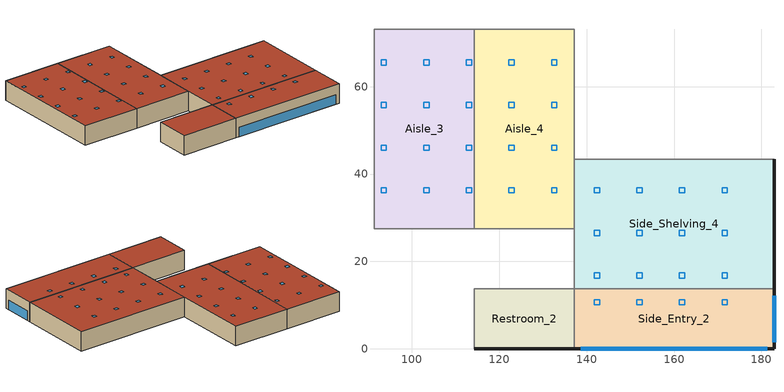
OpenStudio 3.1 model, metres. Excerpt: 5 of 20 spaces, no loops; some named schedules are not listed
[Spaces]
Aisle_3
 floor ground (Surface 69 SlabOnOrBelowGradeF073): 114.3,73.15 114.3,27.43 91.44,27.43 91.44,73.15 z0
 wall to Aisle_2: 91.44,73.15 91.44,27.43 z0:7.62
 wall to Back_Shelving/Refrig (MetalFrameWallInterior): 114.3,73.15 91.44,73.15 z0:7.62
 wall to Aisle_4 (MetalFrameWallInterior): 114.3,27.43 114.3,73.15 z0:7.62
 wall to Registers (MetalFrameWallInterior): 91.44,27.43 114.3,27.43 z0:7.62
 roof outside (FlatNonresWoodFramingAndOtherRoofU034): 114.3,27.43 114.3,73.15 91.44,73.15 91.44,27.43 z7.62
 skylight (Base_AllCZ_Skylt-Gl-CurbMntU58): 94.18,55.17 94.18,56.39 92.96,56.39 92.96,55.17 z7.62; 113.69,64.92 113.69,66.14 112.47,66.14 112.47,64.92 z7.62; 94.18,64.92 94.18,66.14 92.96,66.14 92.96,64.92 z7.62; 103.94,45.42 103.94,46.63 102.72,46.63 102.72,45.42 z7.62; 113.69,45.42 113.69,46.63 112.47,46.63 112.47,45.42 z7.62; 94.18,45.42 94.18,46.63 92.96,46.63 92.96,45.42 z7.62; 113.69,35.66 113.69,36.88 112.47,36.88 112.47,35.66 z7.62; 103.94,35.66 103.94,36.88 102.72,36.88 102.72,35.66 z7.62; 103.94,64.92 103.94,66.14 102.72,66.14 102.72,64.92 z7.62; 94.18,35.66 94.18,36.88 92.96,36.88 92.96,35.66 z7.62; 113.69,55.17 113.69,56.39 112.47,56.39 112.47,55.17 z7.62; 103.94,55.17 103.94,56.39 102.72,56.39 102.72,55.17 z7.62
Aisle_4
 floor ground (Surface 75 SlabOnOrBelowGradeF073): 137.16,73.15 137.16,27.43 114.3,27.43 114.3,73.15 z0
 wall to Registers (MetalFrameWallInterior): 114.3,27.43 137.16,27.43 z0:7.62
 wall to Back_Shelving/Refrig (MetalFrameWallInterior): 137.16,73.15 114.3,73.15 z0:7.62
 wall to Side_Shelving_3 (MetalFrameWallInterior): 137.16,43.43 137.16,73.15 z0:7.62
 wall to Side_Shelving_4 (MetalFrameWallInterior): 137.16,27.43 137.16,43.43 z0:7.62
 roof outside (FlatNonresWoodFramingAndOtherRoofU034): 137.16,27.43 137.16,73.15 114.3,73.15 114.3,27.43 z7.62
 skylight (Base_AllCZ_Skylt-Gl-CurbMntU58): 123.44,35.66 123.44,36.88 122.22,36.88 122.22,35.66 z7.62; 133.2,64.92 133.2,66.14 131.98,66.14 131.98,64.92 z7.62; 133.2,55.17 133.2,56.39 131.98,56.39 131.98,55.17 z7.62; 123.44,64.92 123.44,66.14 122.22,66.14 122.22,64.92 z7.62; 123.44,55.17 123.44,56.39 122.22,56.39 122.22,55.17 z7.62; 133.2,35.66 133.2,36.88 131.98,36.88 131.98,35.66 z7.62; 123.44,45.42 123.44,46.63 122.22,46.63 122.22,45.42 z7.62; 133.2,45.42 133.2,46.63 131.98,46.63 131.98,45.42 z7.62
Side_Shelving_4
 floor ground (Surface 49 SlabOnOrBelowGradeF073): 182.88,43.43 182.88,13.72 137.16,13.72 137.16,43.43 z0
 wall outside (MetalFrameWallU055): 182.88,13.72 182.88,43.43 z0:7.62
 wall to Registers: 137.16,27.43 137.16,13.72 z0:7.62
 wall to Side_Entry_2: 137.16,13.72 182.88,13.72 z0:7.62
 wall to Side_Shelving_3: 182.88,43.43 137.16,43.43 z0:7.62
 roof outside (FlatNonresWoodFramingAndOtherRoofU034): 182.88,13.72 182.88,43.43 137.16,43.43 137.16,13.72 z7.62
 skylight (Base_AllCZ_Skylt-Gl-CurbMntU58): 172.21,35.66 172.21,36.88 170.99,36.88 170.99,35.66 z7.62; 162.46,35.66 162.46,36.88 161.24,36.88 161.24,35.66 z7.62; 162.46,16.15 162.46,17.37 161.24,17.37 161.24,16.15 z7.62; 142.95,16.15 142.95,17.37 141.73,17.37 141.73,16.15 z7.62; 152.7,16.15 152.7,17.37 151.49,17.37 151.49,16.15 z7.62; 152.7,25.91 152.7,27.13 151.49,27.13 151.49,25.91 z7.62; 152.7,35.66 152.7,36.88 151.49,36.88 151.49,35.66 z7.62; 162.46,25.91 162.46,27.13 161.24,27.13 161.24,25.91 z7.62; 172.21,25.91 172.21,27.13 170.99,27.13 170.99,25.91 z7.62; 172.21,16.15 172.21,17.37 170.99,17.37 170.99,16.15 z7.62; 142.95,25.91 142.95,27.13 141.73,27.13 141.73,25.91 z7.62; 142.95,35.66 142.95,36.88 141.73,36.88 141.73,35.66 z7.62
Restroom_2
 floor ground (Surface 19 SlabOnOrBelowGradeF073): 137.16,13.72 137.16,0 114.3,0 114.3,13.72 z0
 wall outside (MetalFrameWallU055): 114.3,0 137.16,0 z0:7.62
 wall to Main_Entry: 114.3,13.72 114.3,0 z0:7.62
 wall to Registers: 137.16,13.72 114.3,13.72 z0:7.62
 wall to Side_Entry_2 (MetalFrameWallInterior): 137.16,0 137.16,13.72 z0:7.62
 roof outside (FlatNonresWoodFramingAndOtherRoofU034): 137.16,0 137.16,13.72 114.3,13.72 114.3,0 z7.62
Side_Entry_2
 floor ground (Surface 25 SlabOnOrBelowGradeF073): 182.88,13.72 182.88,0 137.16,0 137.16,13.72 z0
 wall outside (MetalFrameWallU055): 137.16,0 182.88,0 182.88,13.72 z0:7.62
 window (Base_AllCZ_FixedWindowU34): 138.68,0 181.36,0 / 182.88,1.52 182.88,12.19 z0.01:3.67
 roof outside (FlatNonresWoodFramingAndOtherRoofU034): 182.88,0 182.88,13.72 137.16,13.72 137.16,0 z7.62
 skylight (Base_AllCZ_Skylt-Gl-CurbMntU58): 172.21,10.06 172.21,11.28 170.99,11.28 170.99,10.06 z7.62; 162.46,10.06 162.46,11.28 161.24,11.28 161.24,10.06 z7.62; 152.7,10.06 152.7,11.28 151.49,11.28 151.49,10.06 z7.62; 142.95,10.06 142.95,11.28 141.73,11.28 141.73,10.06 z7.62
[Site]
SACRAMENTO EXECUTIVE: Latitude {deg}=38.58; Longitude {deg}=-121.49; Time Zone {hr}=-8; Elevation {m}=4.572
[SizingPeriod:DesignDay] Barometric Pressure {Pa}=101284; Wind Speed {m/s}=2.3; Sky Clearness=0; Rain Indicator=0; Snow Indicator=0; Day of Month=21; Daylight Saving Time Indicator=0; Humidity Indicating Type=Wetbulb; Dry-Bulb Temperature Range Modifier Type=DefaultMultipliers
Name | Maximum Dry-Bulb Temperature {C} | Daily Dry-Bulb Temperature Range {deltaC} | Humidity Indicating Conditions at Maximum Dry-Bulb | Wind Direction {deg} | Month | Day Type | Solar Model Indicator | ASHRAE Taub | ASHRAE Taud
SACRAMENTO EXECUTIVE Ann Htg 99.6% Condns DB | -0.3 | 0 | -0.3 | 330 | 12 | WinterDesignDay | ASHRAEClearSky
SACRAMENTO EXECUTIVE  June .4% Condns DB=>MCWB | 39.4 | 16.5 | 21.6 | 220 | 6 | SummerDesignDay | ASHRAETau | 0.362 | 2.413
SACRAMENTO EXECUTIVE  July .4% Condns DB=>MCWB | 40.1 | 17.7 | 22 | 220 | 7 | SummerDesignDay | ASHRAETau | 0.363 | 2.407
SACRAMENTO EXECUTIVE  August .4% Condns DB=>MCWB | 40.1 | 17.5 | 21.2 | 220 | 8 | SummerDesignDay | ASHRAETau | 0.347 | 2.442
[Site:WaterMainsTemperature]
Calculation Method=Schedule; Temperature Schedule=WaterMainCZ12
[Building]
Retail Large: North Axis {deg}=0
[Material]
Name | Roughness | Thickness {m} | Conductivity {W/m-K} | Density {kg/m3} | Specific Heat {J/kg-K} | Thermal Absorptance | Solar Absorptance | Visible Absorptance
Stucco - 7/8 in. | MediumRough | 0.022352 | 0.700948 | 1855.1 | 837.36 | 0.9 | 0.7 | 0.8
Air - Metal Wall Framing - 16 or 24 in. OC; Air - Metal Wall Framing - 16 or 24 in. OC 1 | Smooth | 0.1397 | 1.22017 | 1.28148 | 1004.832
Gypsum Board - 1/2 in. | Smooth | 0.0127 | 0.158656 | 640.739 | 1130.436 | 0.9 | 0.7 | 0.8
Metal Standing Seam - 1/16 in. | MediumRough | 0.0015875 | 2.21534 | 7820.53 | 502.416 | 0.75 | 0.37 | 0.75
Compliance Insulation R28.63 | Smooth | 0.116061 | 0.0230188 | 16.0185 | 1130.436 | 0.9 | 0.7 | 0.8
Gypsum Board - 5/8 in. | MediumRough | 0.016002 | 0.158656 | 640.739 | 1130.436 | 0.9 | 0.7 | 0.8
Compliance Insulation R14.60 | Smooth | 0.0591861 | 0.0230188 | 16.0185 | 1130.436
Compliance Insulation R1.41 | Smooth | 0.00571591 | 0.0230188 | 16.0185 | 1130.436
Compliance Insulation R0.02 | Smooth | 8.10768e-05 | 0.0230188 | 16.0185 | 1130.436
[Construction]
MetalFrameWallU055: Stucco - 7/8 in., Compliance Insulation R14.60, Compliance Insulation R1.41, Compliance Insulation R0.02, Compliance Insulation R0.02, Air - Metal Wall Framing - 16 or 24 in. OC, Gypsum Board - 1/2 in.
MetalFrameWallInterior: Gypsum Board - 5/8 in., Air - Metal Wall Framing - 16 or 24 in. OC 1, Gypsum Board - 5/8 in.
FlatNonresWoodFramingAndOtherRoofU034: Metal Standing Seam - 1/16 in., Compliance Insulation R28.63
Base_AllCZ_FixedWindowU34: Base_AllCZ_FixedWindowU34 Material
Base_AllCZ_Skylt-Gl-CurbMntU58: Base_AllCZ_Skylt-Gl-CurbMntU58 Material
[WindowMaterial:SimpleGlazingSystem]
Name | U-Factor {W/m2-K} | Solar Heat Gain Coefficient | Visible Transmittance
Base_AllCZ_FixedWindowU34 Material | 1.93061 | 0.22 | 0.42
Base_AllCZ_Skylt-Gl-CurbMntU58 Material | 3.29339 | 0.25 | 0.49
[Construction:FfactorGroundFloor] F-Factor {W/m-K}=1.26344
Name | Area {m2} | PerimeterExposed {m}
Surface 69 SlabOnOrBelowGradeF073; Surface 75 SlabOnOrBelowGradeF073 | 1045.16 | 0
Surface 19 SlabOnOrBelowGradeF073 | 313.548 | 22.86
Surface 25 SlabOnOrBelowGradeF073 | 627.096 | 59.436
Surface 49 SlabOnOrBelowGradeF073 | 1358.71 | 29.718
[Space] Building Story=Building Story 1
Name | Thermal Zone | Design Specification Outdoor Air Object
Aisle_3; Aisle_4 | Registers/Aisle Zone | Registers/Aisle Zone Design Specification Outdoor Air
Restroom_2 | Restroom_2 Zone | Restroom_2 Zone Design Specification Outdoor Air
Side_Entry_2 | Side_Entry_2 Zone | Side_Entry_2 Zone Design Specification Outdoor Air
Side_Shelving_4 | Side_Shelving_East Zone | Side_Shelving_East Zone Design Specification Outdoor Air
[ThermalZone] Multiplier=1; Use Ideal Air Loads=No
Name | Thermostat
Registers/Aisle Zone | Registers/Aisle Zone Thermostat
Restroom_2 Zone
Side_Entry_2 Zone | Side_Entry_2 Zone Thermostat
Side_Shelving_East Zone | Side_Shelving_East Zone Thermostat
[BuildingStory]
Building Story 1
[People:Definition] Number of People Calculation Method=People/Area; Fraction Radiant=0.3
Name | People per Space Floor Area {person/m2} | Sensible Heat Fraction
Aisle_3 People Definition; Aisle_4 People Definition; Side_Shelving_4 People Definition | 0.0897172 | 0.555556
Restroom_2 People Definition | 0.0538196 | 0.5
Side_Entry_2 People Definition | 0.358815 | 0.5
[People] Number of People Schedule=RetailOccupancy; Multiplier=1
Name | People Definition | Space or SpaceType | Activity Level Schedule
Aisle_3 People | Aisle_3 People Definition | Aisle_3 | Aisle_3 People Activity Level
Aisle_4 People | Aisle_4 People Definition | Aisle_4 | Aisle_4 People Activity Level
Restroom_2 People | Restroom_2 People Definition | Restroom_2 | Restroom_2 People Activity Level
Side_Entry_2 People | Side_Entry_2 People Definition | Side_Entry_2 | Side_Entry_2 People Activity Level
Side_Shelving_4 People | Side_Shelving_4 People Definition | Side_Shelving_4 | Side_Shelving_4 People Activity Level
[SpaceInfiltration:DesignFlowRate] Schedule=RetailInfiltration; Design Flow Rate Calculation Method=Flow/ExteriorWallArea; Flow per Exterior Surface Area {m3/s-m2}=0.00119482; Constant Term Coefficient=0; Temperature Term Coefficient=0; Velocity Term Coefficient=0.224052; Velocity Squared Term Coefficient=0
Name | Space or SpaceType
Aisle_3 Space Infiltration Design Flow Rate 1 | Aisle_3
Aisle_4 Space Infiltration Design Flow Rate 1 | Aisle_4
Restroom_2 Space Infiltration Design Flow Rate 1 | Restroom_2
Side_Entry_2 Space Infiltration Design Flow Rate 1 | Side_Entry_2
Side_Shelving_4 Space Infiltration Design Flow Rate 1 | Side_Shelving_4
[Lights:Definition] Design Level Calculation Method=Watts/Area; Fraction Radiant=0.97; Return Air Fraction=0
Name | Watts per Space Floor Area {W/m2}
Aisle_3 Regulated Lights Definition; Aisle_4 Regulated Lights Definition; Side_Shelving_4 Regulated Lights Definition | 10.2257
Restroom_2 Regulated Lights Definition | 6.99654
Side_Entry_2 Regulated Lights Definition | 7.53474
[Lights] Schedule=RetailLights; Fraction Replaceable=1
Name | Lights Definition | Space or SpaceType
Aisle_3 Regulated Lights | Aisle_3 Regulated Lights Definition | Aisle_3
Aisle_4 Regulated Lights | Aisle_4 Regulated Lights Definition | Aisle_4
Restroom_2 Regulated Lights | Restroom_2 Regulated Lights Definition | Restroom_2
Side_Entry_2 Regulated Lights | Side_Entry_2 Regulated Lights Definition | Side_Entry_2
Side_Shelving_4 Regulated Lights | Side_Shelving_4 Regulated Lights Definition | Side_Shelving_4
[ElectricEquipment:Definition] Design Level Calculation Method=Watts/Area; Fraction Latent=0; Fraction Radiant=0.2; Fraction Lost=0
Name | Watts per Space Floor Area {W/m2}
Aisle_3 Recepticle Loads Definition; Aisle_4 Recepticle Loads Definition; Side_Shelving_4 Recepticle Loads Definition | 10.7639
Side_Entry_2 Recepticle Loads Definition | 5.38196
[ElectricEquipment] Schedule=RetailReceptacle
Name | Electric Equipment Definition | Space or SpaceType
Aisle_3 Recepticle Loads | Aisle_3 Recepticle Loads Definition | Aisle_3
Aisle_4 Recepticle Loads | Aisle_4 Recepticle Loads Definition | Aisle_4
Side_Entry_2 Recepticle Loads | Side_Entry_2 Recepticle Loads Definition | Side_Entry_2
Side_Shelving_4 Recepticle Loads | Side_Shelving_4 Recepticle Loads Definition | Side_Shelving_4
[ThermostatSetpoint:DualSetpoint] Heating Setpoint Temperature Schedule=RetailHtgSetpt; Cooling Setpoint Temperature Schedule=RetailClgSetpt
Registers/Aisle Zone Thermostat; Side_Entry_2 Zone Thermostat; Side_Shelving_East Zone Thermostat
[DesignSpecification:OutdoorAir] Outdoor Air Method=Maximum; Outdoor Air Flow per Person {m3/s-person}=0
Name | Outdoor Air Flow per Floor Area {m3/s-m2}
Registers/Aisle Zone Design Specification Outdoor Air; Side_Shelving_East Zone Design Specification Outdoor Air | 0.00127
Restroom_2 Zone Design Specification Outdoor Air | 0
Side_Entry_2 Zone Design Specification Outdoor Air | 0.00254
[Schedule:Day]
RetailOccupancySun: 1, 0, 0, 2, 0, 0, 3, 0, 0, 4, 0, 0, 5, 0, 0, 6, 0, 0, 7, 0, 0, 8, 0, 0, 9, 0, 0, 10, 0, 0.1, 11, 0, 0.2, 12, 0, 0.2, 13, 0, 0.4, 14, 0, 0.4, 15, 0, 0.4, 16, 0, 0.4, 17, 0, 0.4, 18, 0, 0.2, 19, 0, 0.1, 20, 0, 0, 21, 0, 0, 22, 0, 0, 23, 0, 0, 24, 0, 0
RetailOccupancyWD: 1, 0, 0, 2, 0, 0, 3, 0, 0, 4, 0, 0, 5, 0, 0, 6, 0, 0, 7, 0, 0, 8, 0, 0.1, 9, 0, 0.2, 10, 0, 0.5, 11, 0, 0.5, 12, 0, 0.7, 13, 0, 0.7, 14, 0, 0.7, 15, 0, 0.7, 16, 0, 0.8, 17, 0, 0.7, 18, 0, 0.5, 19, 0, 0.5, 20, 0, 0.3, 21, 0, 0.3, 22, 0, 0, 23, 0, 0, 24, 0, 0
RetailOccupancySat: 1, 0, 0, 2, 0, 0, 3, 0, 0, 4, 0, 0, 5, 0, 0, 6, 0, 0, 7, 0, 0, 8, 0, 0.1, 9, 0, 0.2, 10, 0, 0.5, 11, 0, 0.6, 12, 0, 0.8, 13, 0, 0.8, 14, 0, 0.8, 15, 0, 0.8, 16, 0, 0.8, 17, 0, 0.8, 18, 0, 0.6, 19, 0, 0.2, 20, 0, 0.2, 21, 0, 0.2, 22, 0, 0.1, 23, 0, 0, 24, 0, 0
OnDay: 1, 0, 1, 2, 0, 1, 3, 0, 1, 4, 0, 1, 5, 0, 1, 6, 0, 1, 7, 0, 1, 8, 0, 1, 9, 0, 1, 10, 0, 1, 11, 0, 1, 12, 0, 1, 13, 0, 1, 14, 0, 1, 15, 0, 1, 16, 0, 1, 17, 0, 1, 18, 0, 1, 19, 0, 1, 20, 0, 1, 21, 0, 1, 22, 0, 1, 23, 0, 1, 24, 0, 1
OffDay: 1, 0, 0, 2, 0, 0, 3, 0, 0, 4, 0, 0, 5, 0, 0, 6, 0, 0, 7, 0, 0, 8, 0, 0, 9, 0, 0, 10, 0, 0, 11, 0, 0, 12, 0, 0, 13, 0, 0, 14, 0, 0, 15, 0, 0, 16, 0, 0, 17, 0, 0, 18, 0, 0, 19, 0, 0, 20, 0, 0, 21, 0, 0, 22, 0, 0, 23, 0, 0, 24, 0, 0
RetailReceptacleSun: 1, 0, 0.05, 2, 0, 0.05, 3, 0, 0.05, 4, 0, 0.05, 5, 0, 0.05, 6, 0, 0.05, 7, 0, 0.05, 8, 0, 0.05, 9, 0, 0.1, 10, 0, 0.1, 11, 0, 0.4, 12, 0, 0.4, 13, 0, 0.6, 14, 0, 0.6, 15, 0, 0.6, 16, 0, 0.6, 17, 0, 0.6, 18, 0, 0.4, 19, 0, 0.2, 20, 0, 0.05, 21, 0, 0.05, 22, 0, 0.05, 23, 0, 0.05, 24, 0, 0.05
RetailInfiltrationSun: 1, 0, 1, 2, 0, 1, 3, 0, 1, 4, 0, 1, 5, 0, 1, 6, 0, 1, 7, 0, 1, 8, 0, 1, 9, 0, 0.25, 10, 0, 0.25, 11, 0, 0.25, 12, 0, 0.25, 13, 0, 0.25, 14, 0, 0.25, 15, 0, 0.25, 16, 0, 0.25, 17, 0, 0.25, 18, 0, 0.25, 19, 0, 0.25, 20, 0, 1, 21, 0, 1, 22, 0, 1, 23, 0, 1, 24, 0, 1
RetailInfiltrationWD: 1, 0, 1, 2, 0, 1, 3, 0, 1, 4, 0, 1, 5, 0, 1, 6, 0, 1, 7, 0, 0.25, 8, 0, 0.25, 9, 0, 0.25, 10, 0, 0.25, 11, 0, 0.25, 12, 0, 0.25, 13, 0, 0.25, 14, 0, 0.25, 15, 0, 0.25, 16, 0, 0.25, 17, 0, 0.25, 18, 0, 0.25, 19, 0, 0.25, 20, 0, 0.25, 21, 0, 0.25, 22, 0, 1, 23, 0, 1, 24, 0, 1
RetailInfiltrationSat: 1, 0, 1, 2, 0, 1, 3, 0, 1, 4, 0, 1, 5, 0, 1, 6, 0, 1, 7, 0, 0.25, 8, 0, 0.25, 9, 0, 0.25, 10, 0, 0.25, 11, 0, 0.25, 12, 0, 0.25, 13, 0, 0.25, 14, 0, 0.25, 15, 0, 0.25, 16, 0, 0.25, 17, 0, 0.25, 18, 0, 0.25, 19, 0, 0.25, 20, 0, 0.25, 21, 0, 0.25, 22, 0, 0.25, 23, 0, 1, 24, 0, 1
RetailLightsSun: 1, 0, 0.05, 2, 0, 0.05, 3, 0, 0.05, 4, 0, 0.05, 5, 0, 0.05, 6, 0, 0.05, 7, 0, 0.05, 8, 0, 0.05, 9, 0, 0.1, 10, 0, 0.1, 11, 0, 0.4, 12, 0, 0.4, 13, 0, 0.55, 14, 0, 0.55, 15, 0, 0.55, 16, 0, 0.55, 17, 0, 0.55, 18, 0, 0.4, 19, 0, 0.2, 20, 0, 0.05, 21, 0, 0.05, 22, 0, 0.05, 23, 0, 0.05, 24, 0, 0.05
RetailLightsWD: 1, 0, 0.05, 2, 0, 0.05, 3, 0, 0.05, 4, 0, 0.05, 5, 0, 0.05, 6, 0, 0.05, 7, 0, 0.05, 8, 0, 0.2, 9, 0, 0.5, 10, 0, 0.85, 11, 0, 0.85, 12, 0, 0.85, 13, 0, 0.85, 14, 0, 0.85, 15, 0, 0.85, 16, 0, 0.85, 17, 0, 0.85, 18, 0, 0.85, 19, 0, 0.55, 20, 0, 0.55, 21, 0, 0.5, 22, 0, 0.2, 23, 0, 0.05, 24, 0, 0.05
RetailLightsSat: 1, 0, 0.05, 2, 0, 0.05, 3, 0, 0.05, 4, 0, 0.05, 5, 0, 0.05, 6, 0, 0.05, 7, 0, 0.05, 8, 0, 0.1, 9, 0, 0.3, 10, 0, 0.55, 11, 0, 0.85, 12, 0, 0.85, 13, 0, 0.85, 14, 0, 0.85, 15, 0, 0.85, 16, 0, 0.85, 17, 0, 0.85, 18, 0, 0.85, 19, 0, 0.5, 20, 0, 0.3, 21, 0, 0.3, 22, 0, 0.1, 23, 0, 0.05, 24, 0, 0.05
Schedule:Day #10; Schedule:Day #12; Schedule:Day #38: 24, 0, 131.882
Schedule:Day #27; Schedule:Day #30: 24, 0, 146.536
[Schedule:Week]
WaterMainCZ12JanWk: WaterMainCZ12Jan, WaterMainCZ12Jan, WaterMainCZ12Jan, WaterMainCZ12Jan, WaterMainCZ12Jan, WaterMainCZ12Jan, WaterMainCZ12Jan, WaterMainCZ12Jan, WaterMainCZ12Jan, WaterMainCZ12Jan, WaterMainCZ12Jan, WaterMainCZ12Jan
WaterMainCZ12FebWk: WaterMainCZ12Feb, WaterMainCZ12Feb, WaterMainCZ12Feb, WaterMainCZ12Feb, WaterMainCZ12Feb, WaterMainCZ12Feb, WaterMainCZ12Feb, WaterMainCZ12Feb, WaterMainCZ12Feb, WaterMainCZ12Feb, WaterMainCZ12Feb, WaterMainCZ12Feb
WaterMainCZ12MarWk: WaterMainCZ12Mar, WaterMainCZ12Mar, WaterMainCZ12Mar, WaterMainCZ12Mar, WaterMainCZ12Mar, WaterMainCZ12Mar, WaterMainCZ12Mar, WaterMainCZ12Mar, WaterMainCZ12Mar, WaterMainCZ12Mar, WaterMainCZ12Mar, WaterMainCZ12Mar
WaterMainCZ12AprWk: WaterMainCZ12Apr, WaterMainCZ12Apr, WaterMainCZ12Apr, WaterMainCZ12Apr, WaterMainCZ12Apr, WaterMainCZ12Apr, WaterMainCZ12Apr, WaterMainCZ12Apr, WaterMainCZ12Apr, WaterMainCZ12Apr, WaterMainCZ12Apr, WaterMainCZ12Apr
WaterMainCZ12MayWk: WaterMainCZ12May, WaterMainCZ12May, WaterMainCZ12May, WaterMainCZ12May, WaterMainCZ12May, WaterMainCZ12May, WaterMainCZ12May, WaterMainCZ12May, WaterMainCZ12May, WaterMainCZ12May, WaterMainCZ12May, WaterMainCZ12May
WaterMainCZ12JunWk: WaterMainCZ12Jun, WaterMainCZ12Jun, WaterMainCZ12Jun, WaterMainCZ12Jun, WaterMainCZ12Jun, WaterMainCZ12Jun, WaterMainCZ12Jun, WaterMainCZ12Jun, WaterMainCZ12Jun, WaterMainCZ12Jun, WaterMainCZ12Jun, WaterMainCZ12Jun
WaterMainCZ12JulWk: WaterMainCZ12Jul, WaterMainCZ12Jul, WaterMainCZ12Jul, WaterMainCZ12Jul, WaterMainCZ12Jul, WaterMainCZ12Jul, WaterMainCZ12Jul, WaterMainCZ12Jul, WaterMainCZ12Jul, WaterMainCZ12Jul, WaterMainCZ12Jul, WaterMainCZ12Jul
WaterMainCZ12AugWk: WaterMainCZ12Aug, WaterMainCZ12Aug, WaterMainCZ12Aug, WaterMainCZ12Aug, WaterMainCZ12Aug, WaterMainCZ12Aug, WaterMainCZ12Aug, WaterMainCZ12Aug, WaterMainCZ12Aug, WaterMainCZ12Aug, WaterMainCZ12Aug, WaterMainCZ12Aug
WaterMainCZ12SepWk: WaterMainCZ12Sep, WaterMainCZ12Sep, WaterMainCZ12Sep, WaterMainCZ12Sep, WaterMainCZ12Sep, WaterMainCZ12Sep, WaterMainCZ12Sep, WaterMainCZ12Sep, WaterMainCZ12Sep, WaterMainCZ12Sep, WaterMainCZ12Sep, WaterMainCZ12Sep
WaterMainCZ12OctWk: WaterMainCZ12Oct, WaterMainCZ12Oct, WaterMainCZ12Oct, WaterMainCZ12Oct, WaterMainCZ12Oct, WaterMainCZ12Oct, WaterMainCZ12Oct, WaterMainCZ12Oct, WaterMainCZ12Oct, WaterMainCZ12Oct, WaterMainCZ12Oct, WaterMainCZ12Oct
WaterMainCZ12NovWk: WaterMainCZ12Nov, WaterMainCZ12Nov, WaterMainCZ12Nov, WaterMainCZ12Nov, WaterMainCZ12Nov, WaterMainCZ12Nov, WaterMainCZ12Nov, WaterMainCZ12Nov, WaterMainCZ12Nov, WaterMainCZ12Nov, WaterMainCZ12Nov, WaterMainCZ12Nov
WaterMainCZ12DecWk: WaterMainCZ12Dec, WaterMainCZ12Dec, WaterMainCZ12Dec, WaterMainCZ12Dec, WaterMainCZ12Dec, WaterMainCZ12Dec, WaterMainCZ12Dec, WaterMainCZ12Dec, WaterMainCZ12Dec, WaterMainCZ12Dec, WaterMainCZ12Dec, WaterMainCZ12Dec
RetailOccupancyWk: RetailOccupancySun, RetailOccupancyWD, RetailOccupancyWD, RetailOccupancyWD, RetailOccupancyWD, RetailOccupancyWD, RetailOccupancySat, RetailOccupancySun, OnDay, OffDay, RetailOccupancySun, RetailOccupancySun
RetailReceptacleWk: RetailReceptacleSun, RetailReceptacleWD, RetailReceptacleWD, RetailReceptacleWD, RetailReceptacleWD, RetailReceptacleWD, RetailReceptacleSat, RetailReceptacleSun, OnDay, OffDay, RetailReceptacleSun, RetailReceptacleSun
RetailInfiltrationWk: RetailInfiltrationSun, RetailInfiltrationWD, RetailInfiltrationWD, RetailInfiltrationWD, RetailInfiltrationWD, RetailInfiltrationWD, RetailInfiltrationSat, RetailInfiltrationSun, RetailInfiltrationWD, RetailInfiltrationWD, RetailInfiltrationSun, RetailInfiltrationSun
RetailLightsWk: RetailLightsSun, RetailLightsWD, RetailLightsWD, RetailLightsWD, RetailLightsWD, RetailLightsWD, RetailLightsSat, RetailLightsSun, OnDay, OffDay, RetailLightsSun, RetailLightsSun
RetailClgSetptWk: RetailClgSetptSun, RetailClgSetptWD, RetailClgSetptWD, RetailClgSetptWD, RetailClgSetptWD, RetailClgSetptWD, RetailClgSetptSat, RetailClgSetptSun, RetailClgSetptWD, RetailClgSetptWD, RetailClgSetptSun, RetailClgSetptSun
RetailHtgSetptWk: RetailHtgSetptSun, RetailHtgSetptWD, RetailHtgSetptWD, RetailHtgSetptWD, RetailHtgSetptWD, RetailHtgSetptWD, RetailHtgSetptSat, RetailHtgSetptSun, RetailHtgSetptWD, RetailHtgSetptWD, RetailHtgSetptSun, RetailHtgSetptSun
[Schedule:Year]
WaterMainCZ12: 1, 31, WaterMainCZ12JanWk, 2, 28, WaterMainCZ12FebWk, 3, 31, WaterMainCZ12MarWk, 4, 30, WaterMainCZ12AprWk, 5, 31, WaterMainCZ12MayWk, 6, 30, WaterMainCZ12JunWk, 7, 31, WaterMainCZ12JulWk, 8, 31, WaterMainCZ12AugWk, 9, 30, WaterMainCZ12SepWk, 10, 31, WaterMainCZ12OctWk, 11, 30, WaterMainCZ12NovWk, 12, 31, WaterMainCZ12DecWk
RetailOccupancy: 12, 31, RetailOccupancyWk
RetailReceptacle: 12, 31, RetailReceptacleWk
RetailInfiltration: 12, 31, RetailInfiltrationWk
RetailLights: 12, 31, RetailLightsWk
RetailClgSetpt: 12, 31, RetailClgSetptWk
RetailHtgSetpt: 12, 31, RetailHtgSetptWk
[Schedule:Ruleset]
Name | Default Day Schedule
Aisle_3 People Activity Level | Schedule:Day #10
Aisle_4 People Activity Level | Schedule:Day #12
Restroom_2 People Activity Level | Schedule:Day #27
Side_Entry_2 People Activity Level | Schedule:Day #30
Side_Shelving_4 People Activity Level | Schedule:Day #38
